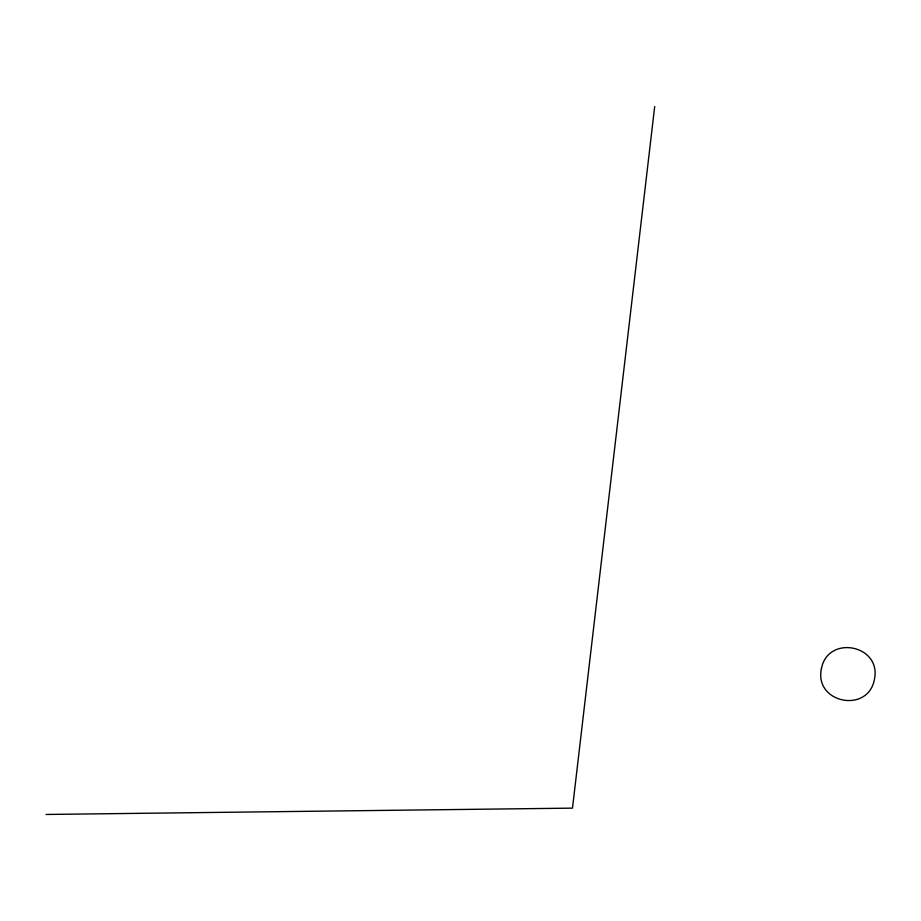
<?xml version="1.0" encoding="UTF-8"?>
<svg xmlns="http://www.w3.org/2000/svg" width="921" height="921" viewBox="0 0 921 921"><rect width="100%" height="100%" fill="white"/><g stroke="black" fill="none" stroke-linecap="round" stroke-linejoin="round"><path stroke-width="1.38" d="M654.693 106.537L572.494 808.131L46.05 814.463M821.405 668.796C814.026 703.183 868.089 713.936 874.432 679.353C881.811 644.965 827.749 634.212 821.405 668.796"/></g></svg>
